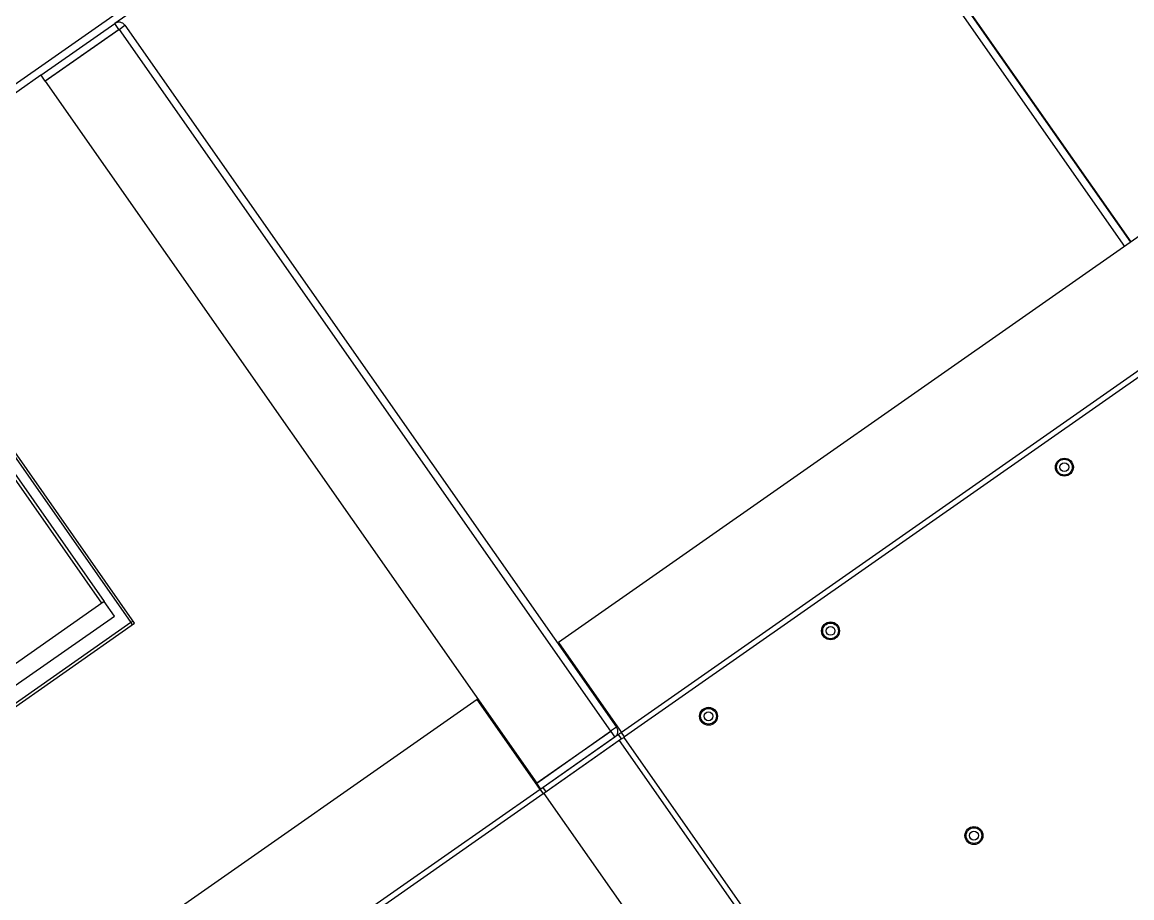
# Model space of a CAD drawing. Header units: millimetres. Extents: x 152904052 to 153933663, y 538271515 to 539240469.
# Drawn here: x 153458720 to 153459346, y 538574323 to 538574817 of the extents above; entities that cross this region are included whole.
import ezdxf

# ---------------------------------------------------------------- set-up
doc = ezdxf.new("R2010")
doc.units = ezdxf.units.MM
doc.layers.add('POWR', color=5, linetype='Continuous')

msp = doc.modelspace()

# ---------------------------------------------------------------- linework, layer by layer
at = {"layer": 'POWR', "color": 7}
for p, q in [((153459648.32, 538575434.6), (153457852.73, 538574177.32)), ((153459621.18, 538575410.6), (153458772.04, 538574816.03)), ((153459866.77, 538575058.12), (153459022.22, 538574466.76)), ((153459095.08, 538575042.22), (153459341.49, 538574690.31)), ((153459098.35, 538575044.51), (153459344.76, 538574692.6)), ((153459345.17, 538574692.89), (153459098.76, 538575044.8)), ((153459902.27, 538575007.41), (153459057.73, 538574416.05)), ((153459904.05, 538575004.87), (153459059.5, 538574413.51)), ((153458730.35, 538574786.83), (153458772.04, 538574816.03)), ((153458774.34, 538574812.75), (153458772.04, 538574816.03)), ((153458774.4, 538574812.67), (153458777.75, 538574815.02)), ((153458777.75, 538574815.02), (153459055.02, 538574419.04)), ((153458732.64, 538574783.56), (153458774.34, 538574812.75)), ((153458774.4, 538574812.67), (153458732.7, 538574783.47)), ((153458774.4, 538574812.67), (153459051.66, 538574416.69)), ((153458753.43, 538574797.99), (153458753.37, 538574798.07)), ((153458753.53, 538574798.18), (153458753.59, 538574798.1)), ((153458753.58, 538574798.09), (153458753.53, 538574798.18)), ((153458755.17, 538574799.33), (153458755.23, 538574799.25)), ((153458756.87, 538574800.39), (153458756.81, 538574800.48)), ((153458756.97, 538574800.59), (153458757.03, 538574800.51)), ((153458730.35, 538574786.83), (153457884.58, 538574194.61)), ((153458730.35, 538574786.83), (153458732.64, 538574783.56)), ((153458732.7, 538574783.47), (153459009.97, 538574387.5)), ((153458783.11, 538574477.69), (153458659.79, 538574653.8)), ((153458661.4, 538574649.07), (153458781.16, 538574478.03)), ((153458764.79, 538574489.03), (153458666.14, 538574629.92)), ((153458667.45, 538574630.84), (153458766.1, 538574489.95)), ((153458766.1, 538574489.95), (153458561.93, 538574346.98)), ((153458771.84, 538574481.76), (153458766.1, 538574489.95)), ((153458567.66, 538574338.79), (153458771.84, 538574481.76)), ((153458781.16, 538574478.03), (153458572.48, 538574331.91)), ((153458573.28, 538574330.76), (153458783.11, 538574477.69)), ((153458782.31, 538574478.83), (153458781.16, 538574478.03)), ((153458781.96, 538574476.88), (153458781.16, 538574478.03)), ((153459022.22, 538574466.76), (153459057.73, 538574416.05)), ((153458976.35, 538574434.64), (153458131.8, 538573843.28)), ((153459011.85, 538574383.93), (153458976.35, 538574434.64)), ((153459009.97, 538574387.5), (153459051.66, 538574416.69)), ((153459051.72, 538574416.61), (153459010.03, 538574387.41)), ((153459056.14, 538574414.82), (153459013.55, 538574385)), ((153459055.02, 538574419.04), (153459051.66, 538574416.69)), ((153459051.72, 538574416.61), (153459054.01, 538574413.33)), ((153459057.78, 538574415.97), (153459056.14, 538574414.82)), ((153459057.87, 538574412.37), (153459056.14, 538574414.82)), ((153459059.5, 538574413.51), (153459057.73, 538574416.05)), ((153459054.01, 538574413.33), (153459012.32, 538574384.14)), ((153459056.55, 538574411.45), (153459014.04, 538574381.68)), ((153459057.87, 538574412.37), (153459015.27, 538574382.54)), ((153459056.55, 538574411.45), (153459243.31, 538574144.73)), ((153459057.87, 538574412.37), (153459059.09, 538574413.23)), ((153459059.5, 538574413.51), (153459059.09, 538574413.23)), ((153459059.09, 538574413.23), (153459245.81, 538574146.57)), ((153459030.75, 538574401.93), (153459030.69, 538574402.01)), ((153459030.86, 538574402.12), (153459030.91, 538574402.04)), ((153459032.55, 538574403.19), (153459032.49, 538574403.27)), ((153459034.19, 538574404.33), (153459034.13, 538574404.42)), ((153459034.3, 538574404.53), (153459034.35, 538574404.45)), ((153459011.85, 538574383.93), (153458167.31, 538573792.58)), ((153459012.32, 538574384.14), (153459010.03, 538574387.41)), ((153459011.85, 538574383.93), (153459013.63, 538574381.39)), ((153459012.32, 538574384.14), (153459011.91, 538574383.85)), ((153459015.27, 538574382.54), (153459013.55, 538574385)), ((153459013.63, 538574381.39), (153458169.09, 538573790.04)), ((153459014.04, 538574381.68), (153459013.63, 538574381.39)), ((153459014.04, 538574381.68), (153459200.8, 538574114.96))]:
    msp.add_line(p, q, dxfattribs=at)
for centre, radius in [((153459307.56, 538574565.72), 5.06), ((153459307.56, 538574565.72), 4.44), ((153459307.56, 538574565.72), 2.5), ((153459175.68, 538574473.37), 5.06), ((153459175.68, 538574473.37), 4.44), ((153459175.68, 538574473.37), 2.5), ((153459106.87, 538574425.19), 5.06), ((153459106.87, 538574425.19), 4.44), ((153459106.87, 538574425.19), 2.5), ((153459256.55, 538574357.87), 5.06), ((153459256.55, 538574357.87), 4.44), ((153459256.55, 538574357.87), 2.5)]:
    msp.add_circle(centre, radius, dxfattribs=at)
for centre, radius, start, end in [((153458774.4, 538574812.67), 4.1, 34.99999, 124.99999), ((153458774.4, 538574812.67), 0.1, 34.99999, 124.99999), ((153459051.66, 538574416.69), 0.1, 304.99999, 34.99999), ((153459051.66, 538574416.69), 4.1, 304.99999, 34.99999)]:
    msp.add_arc(centre, radius, start, end, dxfattribs=at)

doc.saveas('drawing.dxf')
